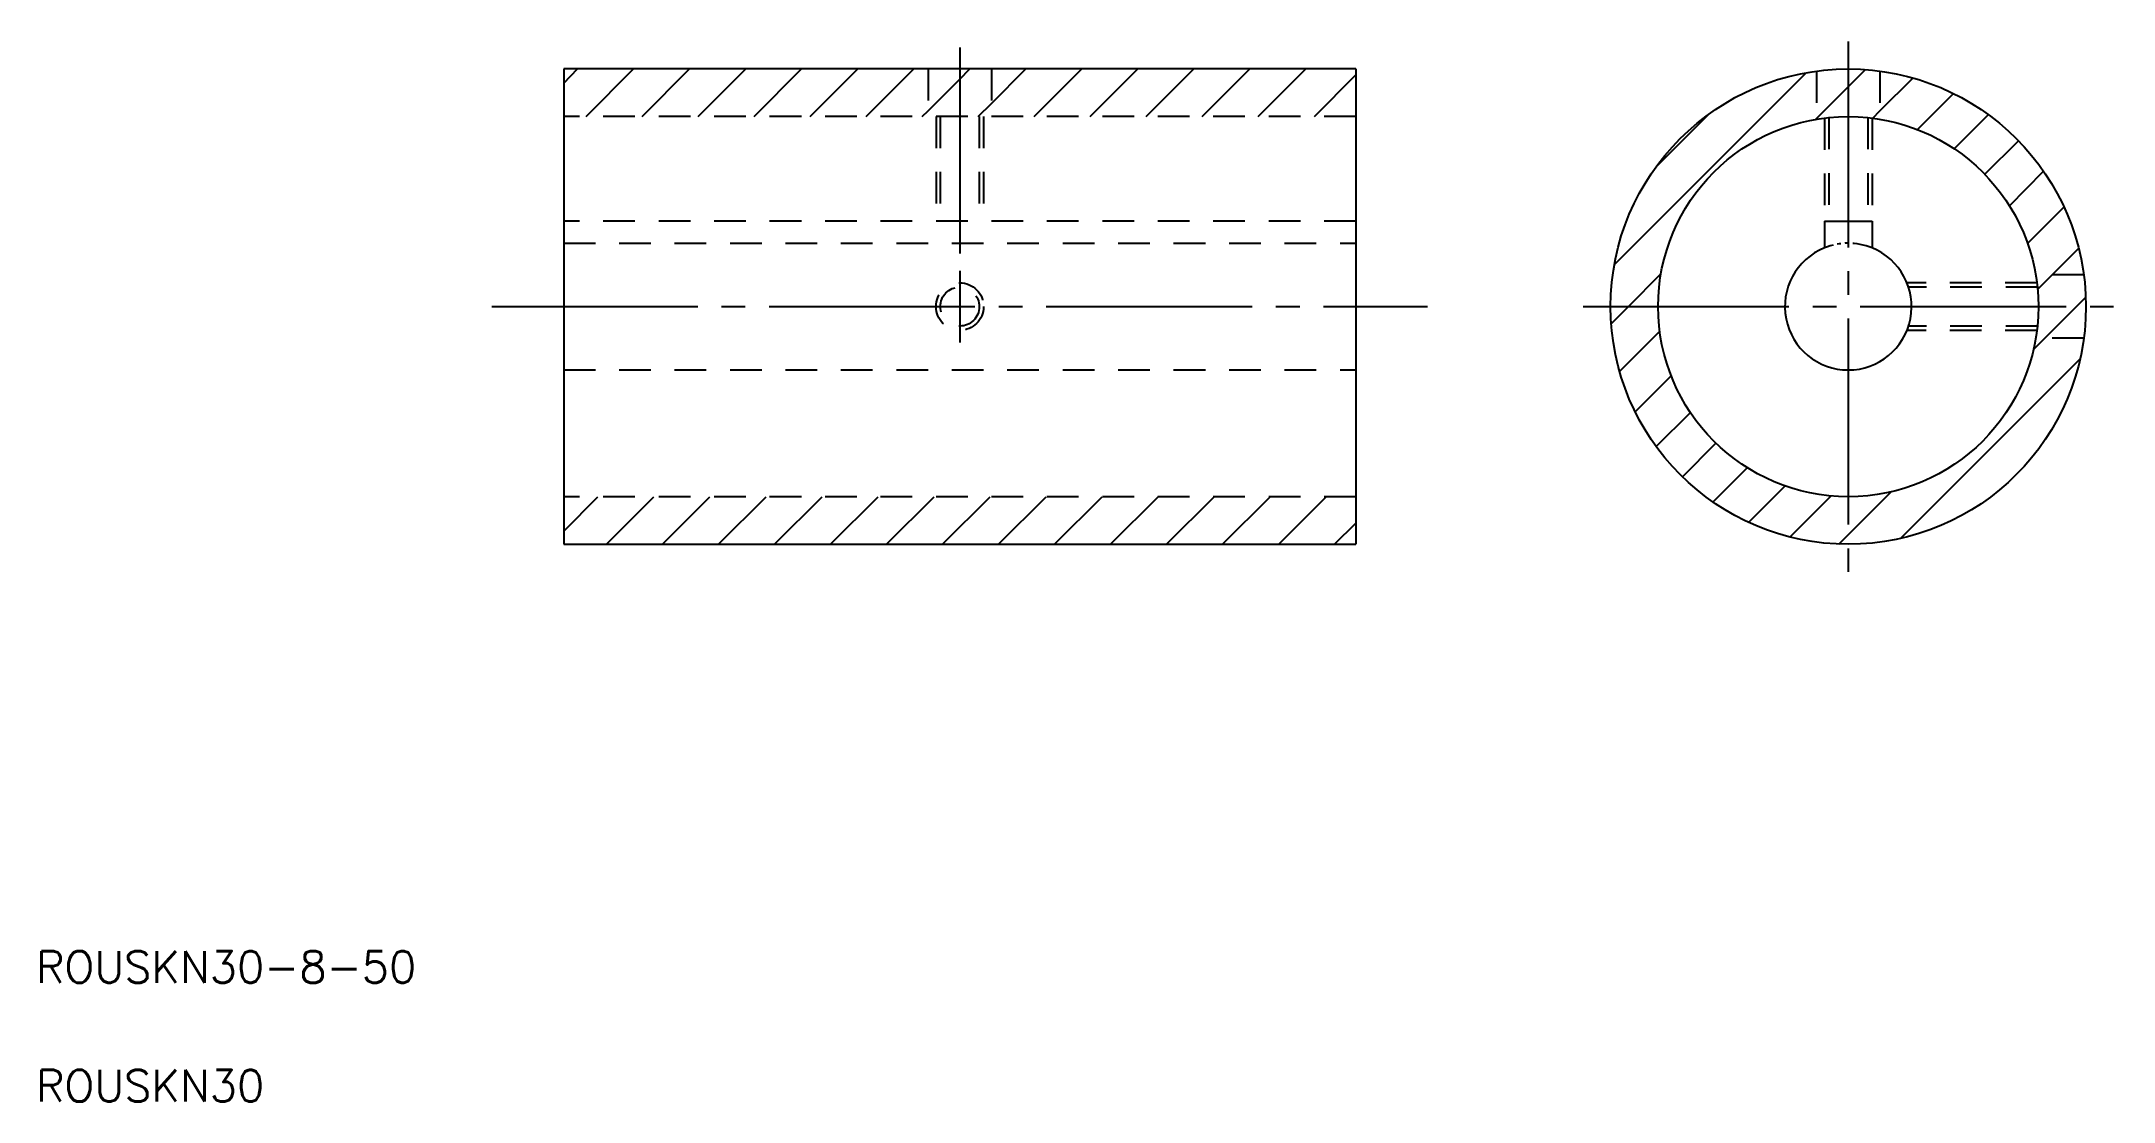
# Model space of a CAD drawing. Extents: x 69 to 200, y 144 to 211.
import ezdxf

# ---------------------------------------------------------------- set-up
doc = ezdxf.new("R2010")
doc.units = 0
for name, pattern in [('CENTER', [17.5, 13, -1.5, 1.5, -1.5]), ('DASHED', [3.5, 2, -1.5]), ('PHANTOM', [2.5, 1.25, -0.25, 0.25, -0.25, 0.25, -0.25])]:
    doc.linetypes.add(name, pattern=pattern)
doc.layers.get('0').update_dxf_attribs({"linetype": 'CONTINUOUS'})
doc.layers.add('CENTER', color=1, linetype='CENTER')
doc.styles.get("Standard").update_dxf_attribs({"font": 'txt.shx', "bigfont": '@extfont2.shx'})

# ---------------------------------------------------------------- blocks, each defined once
blk = doc.blocks.new('*X29')
at = {"color": 0, "linetype": 'CONTINUOUS'}
for p, q in [((102.23, 208.29), (103.11, 209.18)), ((103.64, 206.18), (106.64, 209.18)), ((107.18, 206.18), (110.18, 209.18)), ((110.72, 206.18), (113.72, 209.18)), ((114.25, 206.18), (117.25, 209.18)), ((117.79, 206.18), (120.79, 209.18)), ((121.32, 206.18), (124.32, 209.18)), ((125.23, 206.54), (127.23, 208.54)), ((127.23, 208.54), (127.86, 209.18)), ((129.23, 207.01), (131.39, 209.18)), ((131.93, 206.18), (134.93, 209.18)), ((135.46, 206.18), (138.46, 209.18)), ((139, 206.18), (142, 209.18)), ((142.54, 206.18), (145.54, 209.18)), ((146.07, 206.18), (149.07, 209.18)), ((149.61, 206.18), (152.23, 208.8)), ((128.39, 206.18), (129.23, 207.01)), ((124.86, 206.18), (125.23, 206.54)), ((102.23, 180.01), (104.39, 182.18)), ((104.93, 179.18), (107.93, 182.18)), ((108.46, 179.18), (111.46, 182.18)), ((112, 179.18), (115, 182.18)), ((115.54, 179.18), (118.54, 182.18)), ((119.07, 179.18), (122.07, 182.18)), ((122.61, 179.18), (125.61, 182.18)), ((126.14, 179.18), (129.14, 182.18)), ((129.68, 179.18), (132.68, 182.18)), ((133.21, 179.18), (136.21, 182.18)), ((136.75, 179.18), (139.75, 182.18)), ((140.28, 179.18), (143.28, 182.18)), ((143.82, 179.18), (146.82, 182.18)), ((147.36, 179.18), (150.36, 182.18)), ((150.89, 179.18), (152.23, 180.51))]:
    blk.add_line(p, q, dxfattribs=at)
blk = doc.blocks.new('*X30')
at = {"color": 0, "linetype": 'CONTINUOUS'}
for p, q in [((168.55, 196.84), (180.65, 208.94)), ((181.31, 206.06), (183.31, 208.06)), ((183.31, 208.06), (184.39, 209.14)), ((185.31, 206.53), (187.4, 208.61)), ((187.68, 205.35), (189.95, 207.63)), ((171.19, 203.01), (174.47, 206.29)), ((181.25, 206), (181.31, 206.06)), ((184.86, 206.08), (185.31, 206.53)), ((190, 204.14), (192.15, 206.29)), ((191.93, 202.53), (194.05, 204.65)), ((193.48, 200.55), (195.64, 202.72)), ((194.63, 198.17), (196.93, 200.47)), ((196.18, 196.18), (197.86, 197.86)), ((169.43, 194.18), (171.49, 196.24)), ((195.26, 195.26), (196.18, 196.18)), ((168.35, 193.1), (169.43, 194.18)), ((195.71, 192.18), (197.71, 194.18)), ((197.71, 194.18), (198.3, 194.77)), ((168.88, 190.09), (171.41, 192.63)), ((195, 191.47), (195.71, 192.18)), ((169.86, 187.54), (172.13, 189.81)), ((186.61, 179.54), (197.95, 190.88)), ((171.19, 185.34), (173.35, 187.49)), ((172.84, 183.44), (174.96, 185.56)), ((174.77, 181.84), (176.94, 184.01)), ((177.02, 180.56), (179.32, 182.86)), ((179.63, 179.63), (182.22, 182.22)), ((183.31, 179.78), (186.02, 182.48)), ((182.72, 179.19), (183.31, 179.78))]:
    blk.add_line(p, q, dxfattribs=at)

msp = doc.modelspace()

# ---------------------------------------------------------------- linework, layer by layer
at = {"color": 7, "linetype": 'CONTINUOUS'}
for p, q in [((102.23, 209.18), (102.23, 179.18)), ((152.23, 209.18), (102.23, 209.18)), ((152.23, 209.18), (152.23, 179.18)), ((102.23, 200.43), (102.23, 200.43)), ((181.81, 199.58), (184.81, 199.58)), ((181.81, 199.58), (181.81, 197.88)), ((184.81, 199.58), (184.81, 197.88)), ((102.23, 179.18), (152.23, 179.18))]:
    msp.add_line(p, q, dxfattribs=at)
at = {"color": 3, "linetype": 'DASHED'}
for p, q in [((125.23, 209.18), (125.23, 206.18)), ((129.23, 209.18), (129.23, 206.18)), ((181.31, 209.04), (181.31, 206.01)), ((185.31, 209.04), (185.31, 206.01)), ((152.23, 206.18), (102.23, 206.18)), ((125.73, 206.18), (125.73, 199.58)), ((126, 206.18), (126, 199.58)), ((128.46, 206.18), (128.46, 199.58)), ((128.73, 206.18), (128.73, 199.58)), ((181.81, 206.08), (181.81, 199.58)), ((182.08, 206.11), (182.08, 199.58)), ((184.54, 206.11), (184.54, 199.58)), ((184.81, 206.08), (184.81, 199.58)), ((152.23, 199.58), (102.23, 199.58)), ((102.23, 198.18), (152.23, 198.18)), ((195.22, 195.68), (187.02, 195.68)), ((195.25, 195.4), (187.12, 195.4)), ((198.18, 196.18), (195.15, 196.18)), ((195.22, 192.68), (187.02, 192.68)), ((195.25, 192.95), (187.12, 192.95)), ((198.18, 192.18), (195.15, 192.18)), ((102.23, 190.18), (152.23, 190.18)), ((152.23, 182.18), (102.23, 182.18))]:
    msp.add_line(p, q, dxfattribs=at)
msp.add_line((102.23, 194.18), (102.23, 194.18))
at = {"color": 7, "linetype": 'CONTINUOUS'}
for radius in [15, 12]:
    msp.add_circle((183.31, 194.18), radius, dxfattribs=at)
at = {"color": 3, "linetype": 'DASHED'}
for radius in [1.5, 1.23]:
    msp.add_circle((127.23, 194.18), radius, dxfattribs=at)
at = {"color": 7, "linetype": 'CONTINUOUS'}
msp.add_arc((183.31, 194.18), 4, 112.0243, 67.9757, dxfattribs=at)
at = {"color": 3, "linetype": 'PHANTOM'}
msp.add_arc((183.31, 194.18), 4, 67.9757, 112.0243, dxfattribs=at)
at = {"layer": 'CENTER', "color": 1, "linetype": 'CENTER'}
for p, q in [((183.31, 210.92), (183.31, 177.43)), ((127.23, 210.53), (127.23, 197.04)), ((127.23, 196.44), (127.23, 191.91)), ((97.69, 194.18), (156.76, 194.18)), ((166.57, 194.18), (200.06, 194.18))]:
    msp.add_line(p, q, dxfattribs=at)

# ---------------------------------------------------------------- block references
at = {"color": 3, "linetype": 'CONTINUOUS'}
for name in ['*X29', '*X30']:
    msp.add_blockref(name, (0, 0), dxfattribs=at)

# ---------------------------------------------------------------- texts
at = {"color": 7, "linetype": 'CONTINUOUS'}
for s, p in [('ROUSKN30-8-50', (68.92, 151.5)), ('ROUSKN30', (68.92, 144))]:
    msp.add_text(s, height=2, dxfattribs=at).set_placement(p)

doc.saveas('drawing.dxf')
